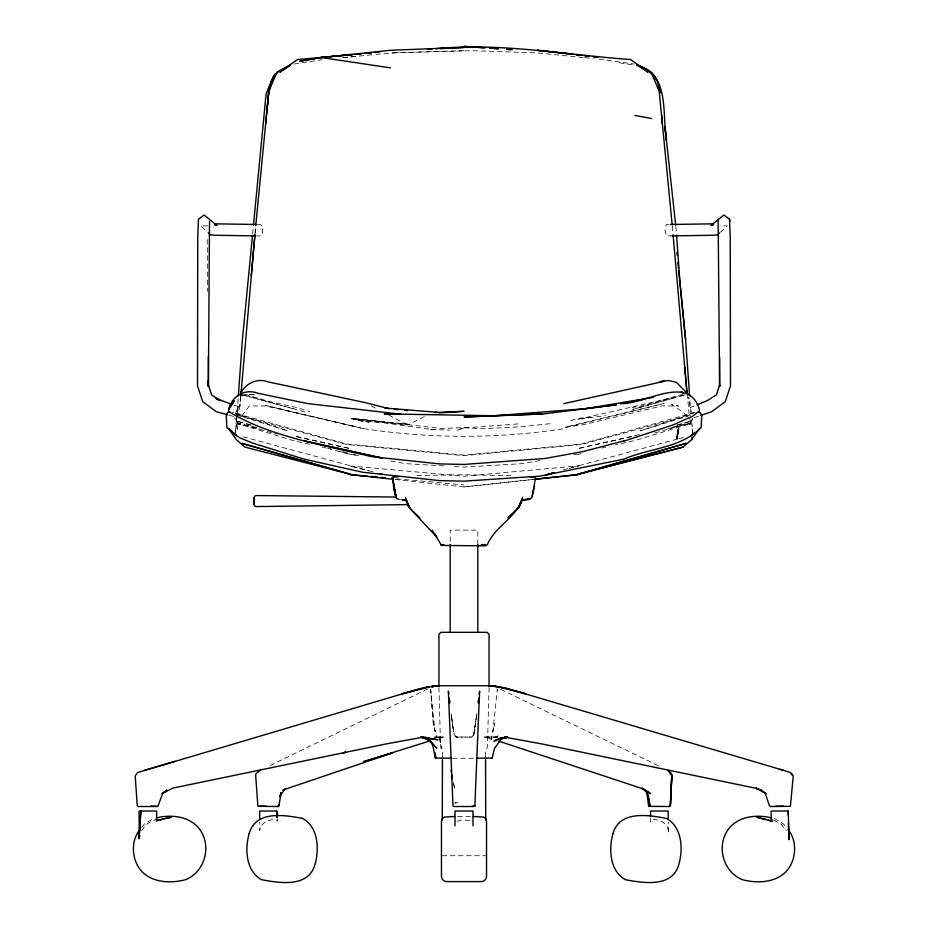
<?xml version="1.0" encoding="UTF-8"?>
<svg xmlns="http://www.w3.org/2000/svg" width="928" height="928" viewBox="0 0 928 928"><rect width="100%" height="100%" fill="white"/><g stroke="black" fill="none" stroke-linecap="round" stroke-linejoin="round"><path stroke-width="0.7" stroke-dasharray="4.64 3.48" d="M442.424 756.703L442.436 752.399L440.568 746.68L438.956 687.544M237.417 421.915L237.406 421.231L238.16 423.586L236.083 420.106L238.67 423.968L292.912 440.498L312.4 444.895M650.482 817.904L650.412 822.034L651.502 820.004C659.553 817.986 669.216 824.273 668.369 833.147L668.253 822.092M237.417 421.532L238.658 423.957L259.991 428.69M238.171 398.854L236.93 415.616M236.582 420.384L236.849 416.811M240.607 396.488L239.853 406.441L240.642 396.882M255.014 233.508L255.455 228.659M255.061 233.264L255.444 229.03M240.607 396.906L238.716 415.616M252.625 233.972L253.309 226.71M692.311 433.167L692.833 428.005L692.288 433.179M476.83 713.632L474.556 731.89L473.303 735.939L471.818 737.099L473.93 734.083L476.702 714.258M430.638 690.2L430.731 689.458L433.306 723.596L435.046 731.264L430.65 690.096L433.306 723.596L436.531 737.134M237.301 414.851L238.38 406.534L237.185 414.77M476.748 715.244L473.303 735.939L471.563 737.076L456.182 737.099L454.697 735.939L457.086 737.25L456.379 737.064L471.621 737.064M236.988 416.138L236.199 421.625L237.44 430.894L236.57 420.454L235.399 428.052L235.712 432.413M668.009 428.69L689.168 424.015L691.928 420.094L689.179 424.061L635.088 440.498L615.6 444.895M690.594 422.623L690.583 421.915M235.457 414.213L237.788 406.36L233.763 405.037M690.455 422.866L689.342 423.957L690.513 422.924L690.594 421.289L690.641 422.565L689.179 424.061M690.641 422.565L689.133 424.026L690.699 424.131L692.381 427.553L691.418 420.384M141.729 830.63C144.571 825.189 149.884 821.141 155.811 819.656M692.729 418.795L691.453 420.778L693.831 417.113M241.698 416.057L249.354 406L265.779 405.919L363.614 428.643C430.186 438.805 497.814 438.909 564.386 428.643L565.013 427.715L664.042 403.506L565.129 427.147L583.144 424.699L662.221 405.919L678.646 406L671.501 404.434L683.75 412.705L686.244 415.976M141.729 827.347L144.327 824.099L153.63 818.45M720.534 232.139L727.332 225.922L720.267 225.864M690.409 422.89L690.583 421.811M237.754 423.122L237.359 422.46L237.939 423.33M351.886 418.342L369.031 422.217L351.793 418.424L407.624 425.012L425.047 416.324M427.68 688.994L267.16 766.957M457.191 821.268L462.422 819.656L470.009 820.793M694.353 405.896L690.351 407.52L692.358 413.946M240.538 395.827L247.811 394.33M694.051 417.751L699.434 415.895M570.998 420.581L577.413 418.4L591.844 417.078M694.886 412.589L640.262 430.847L687.845 416.104M457.075 430.232L464.058 427.994L520.933 423.69M677.092 425.221L690.861 421.173L676.93 425.152M563.296 469.87L677.463 439.048M683.02 394.203L641.863 405.896L632.142 407.543M578.225 454.36L581.009 453.583M654.843 432.9L689.678 423.145L671.489 427.286M694.863 412.438L581.589 444.002L464 455.114L346.411 444.002L232.348 412.473M672.742 398.298L632.768 409.376L685.966 394.702L577.425 419.444L605.566 415.57M569.258 468.501L578.968 465.81L464 476.284L349.032 465.81L368.497 470.821M439.257 738.12L443.781 737.064L435.673 737.076M690.409 415.083L581.404 444.512L464 455.671L346.596 444.512L236.211 414.712M678.867 438.677L685.862 436.821M460.392 428.84L463.826 428.005M639.299 434.606L577.726 448.63L635.564 435.858M601.692 448.027L605.856 447.087M294.014 64.044L321.935 59.763M539.934 460.59L521.617 463.687L464 467.062L451.031 466.297M573.748 454.871L577.97 454.163M394.957 479.474L464 486.933L534.203 479.324M549.863 423.702L521.443 426.752L482.525 428.748L464.139 427.611L442.122 428.504L351.631 418.424L407.624 424.096L361.688 421.242L351.538 418.841M464 486.933L533.043 479.474M342.977 57.687L374.448 54.543M375.863 54.404L396.465 52.676M342.745 57.606L357.013 56.295M238.832 424.015L237.301 424.131L236.304 425.291L235.399 428.052L235.805 433.237M464 50.669L391.477 52.861L472.619 50.704L536.523 52.861L583.364 57.513M416.927 475.577L464 474.753L511.653 475.646M669.181 224.483L666.339 224.506L664.982 230.225L666.466 235.944L672.139 235.886M207.733 225.864L200.668 225.922L207.466 232.139M452.586 758.246L475.368 758.246M457.69 816.478L470.31 816.478M442.215 855.72L485.785 855.72M434.466 737.087L442.992 737.099L434.339 737.076M257.532 224.483L260.385 224.506L262.659 226.699L262.578 233.763L260.258 235.944L257.416 235.909M431.242 429.455L449.929 430.116M430.36 429.42L435.684 429.664M443.839 465.879L406.383 463.687L388.066 460.59M249.203 394.446L256.128 395.05M396.395 478.802L464 484.903M584.779 57.652L593.294 58.499M598.978 59.056L633.986 64.044M355.482 454.952L349.775 454.36L330.287 448.932M249.887 394.342L256.325 395.026M398.495 499.38L401 499.67M351.793 418.424L431.74 429.49M619.463 62.779L632.687 64.937M358.486 455.59L348.626 453.92L338.964 451.078M296.67 436.786L350.274 448.63L292.935 435.673M256.58 427.46L238.392 423.342L277.379 434.2M322.144 447.087L326.308 448.027M327.7 448.34L331.876 449.28M343.012 451.785L347.188 452.725M363.614 428.643L265.443 405.466L354.45 426.486M492.188 738.99L484.219 737.064L496.538 737.064L495.007 737.25L497.93 735.939L490.97 739.767L494.705 723.399L492.954 731.264L497.269 689.458L497.362 690.2L496.944 688.182M243.008 436.775L374.239 472.166M304.918 411.939L242.034 394.702L295.904 409.538M228.972 415.199L234.552 416.742M250.711 425.024L236.93 421.092L253.472 425.952M244.888 394.226L268.818 401.453L296.6 407.462L309.639 411.661M236.095 414.851L287.738 430.847L235.851 413.494M773.546 820.004L780.645 823.832L786.318 830.49M500.691 689.33L660.84 766.957M371.177 405.861L377.464 409.167M388.774 415.106L407.624 425.012M774.37 818.45L783.673 824.099L786.271 827.347M237.707 423.284L238.508 423.899M456.182 737.099L454.07 734.083L451.298 714.27M690.316 421.3L689.608 417.217M234.645 417.809L236.28 420.477M439.454 738.212L441.879 748.281L439.756 739.465M453.514 783.998L454.871 789.287L453.537 782.362M451.252 715.244L453.444 731.89L451.17 713.632M689.144 414.503L687.207 393.333M675.793 226.56L676.35 232.29M672.313 226.304L672.951 233.311M277.379 818.705L277.588 821.268L276.776 820.143C269.665 818.113 260.698 822.695 259.782 830.49L259.712 822.15M689.55 406.522L688.796 397.404L688.901 398.796M690.884 413.668L689.782 398.147M207.222 239.459L207.64 291.369M485.576 756.703L485.564 752.399L487.432 746.68L489.044 687.544M477.816 544.516L477.816 530.12L450.184 530.12L450.184 544.516M458.049 802.755L454.697 803.022L458.049 802.755M497.663 737.099L484.149 737.076L497.663 737.099"/><path stroke-width="1.39" d="M405.478 497.443L408.877 507.071L407.659 504.612L256.116 506.584L254.701 505.992L254.11 504.577L254.133 497.663M442.285 819.842L442.424 758.141M719.664 357.268L719.618 386.512L719.618 385.05L716.428 394.806L707.693 400.467L697.021 404.817M208.336 380.41L208.382 386.512L209.508 221.305M650.505 816.536L650.609 811.026L668.148 811.026L668.23 819.32M238.345 396.024L242.405 339.741L252.486 235.399M240.944 391.593L241.141 392.15L254.922 234.738M251.233 275.651L254.887 234.912M253.448 225.284L266.104 93.809L273.69 75.609L277.959 72.326M265.652 123.633L268.749 92.046L255.734 225.782M267.264 107.114L268.795 91.408L276.962 72.001L290.452 64.856M534.482 479.312L577.645 474.649L686.047 443.352L577.135 474.417L682.892 447.145L691.615 439.663L691.928 437.03M478.396 700.988L478.744 698.181M479.266 693.97L479.614 691.151L474.858 806.038M478.384 702.763L478.929 698.598M478.291 702.937L478.883 698.691M443.804 544.643L441.264 544.597L441.102 545.42L485.425 545.85L487.432 544.585C495.042 525.77 517.778 517.186 522.557 497.234M532.196 496.225L534.482 486.237M139.78 835.629L138.991 838.761L140.847 811.026L139.2 837.926L139.107 811.026L156.646 811.026L156.6 819.633M476.783 758.246L492.258 758.025L494.485 748.281L502.083 738.212M270.118 87.29L268.494 92.707L270.883 82.035L275.477 73.637L272.89 79.622M435.128 752.701L435.22 758.025L451.321 758.246M492.536 757.329L491.585 758.246M529.482 476.551L535.607 477.363L531.964 497.512L529.552 499.334L522.081 499.914L518.172 508.15L508.126 517.905L518.601 507.697L522.081 499.914L529.563 498.962M518.601 507.697L522.046 499.914L529.552 499.334M518.497 507.802L522.081 499.914M686.72 392.614L686.871 391.094M699.492 428.539L691.662 439.617M241.234 392.416C246.268 382.962 257.845 377.858 267.995 381.86L364.901 402.555L389.18 408.714M140 829.516C131.788 839.469 131.59 854.096 137.414 865.325C146.763 882.482 168.641 884.21 185.658 879.64C203.626 872.482 210.969 849.503 201.875 832.764C193.094 816.64 172.736 813.833 156.403 817.928M285.186 788.696L279.606 796.665L281.149 792.477L278.818 806.513L257.903 806.328L255.652 775.077L255.966 773.685L260.35 770.275M719.56 233.032L717.622 234.807L713.064 235.271L672.139 235.886M691.453 435.325L694.666 432.448M700.791 415.431L711.567 411.73L725.278 401.72L730.487 385.781L730.255 238.136L729.559 219.217L723.875 215.029L710.906 225.562L713.586 224.692M667.893 770.391L671.918 774.671L670.341 805.771L669.459 806.513L648.637 806.328L646.851 792.477L648.069 795.528M290.58 65.296L279.827 72.129L297.424 59.52L333.976 56.376M473.083 806.513L475.032 805.771L473.083 806.513L453.815 806.513L452.968 805.771L448.386 691.151L448.734 693.97M432.019 687.404L433.295 686.778M783.151 806.119L775.39 806.328M409.642 507.57L405.849 499.531L409.979 508.266M282.657 790.099L392.161 753.026L363.509 761.679L429.513 741.043M623.442 441.345L673.635 424.722L692.624 416.162L699.352 410.988L699.422 409.457C688.472 373.044 643.719 405.211 620.438 403.576L644.183 399.237M790.354 772.525L792.152 774.81L790.354 772.525L784.056 770.507L505.099 687.868L488.836 685.711L439.164 685.711L427.495 686.906L417.554 689.33L137.646 772.525L135.21 775.936L137.24 805.771L138.144 806.513L157.841 806.513L162.702 793.266L166.959 790.099L162.052 793.695L172.91 788.092L386.048 743.954L423.667 737.064L421.138 737.087M175.183 761.262L144.339 770.391M553.807 472.654L545.676 475.043L554.004 472.735M500.807 739.024L507.256 737.25L500.679 738.816M232.093 413.679C274.468 437.807 324.603 445.022 371.351 456.646L439.385 463.896L464 464.441L545.107 458.478L583.248 451.518L623.697 440.951M577.146 474.452L683.043 447.099M163.061 819.146L156.101 820.793L171.402 817.162L165.834 818.484M563.69 403.657L668.102 380.457L676.384 382.278L687.207 393.333M500.76 738.874L507.488 737.377M352.35 54.555L321.1 57.501L299.883 61.202L321.1 57.501L390.723 50.263L464 47.432L440.127 48.708M650.505 806.038L648.637 806.328M231.142 412.995L228.648 410.988L228.578 409.457L234.25 400.687L228.729 409.364C231.64 396.395 244.922 388.252 257.636 393.194L307.562 403.576L401.047 414.224L384.18 413.9L494.148 415.744L543.182 413.946L464 416.997L494.148 415.744L585.208 408.738L653.637 397.277M585.208 408.738L616.482 404.782L544.353 413.807M535.63 479.161L577.645 474.649M355.192 54.288L360.864 53.754M365.133 53.348L370.817 52.815M375.074 52.409L379.332 52.003M336.841 56.121L343.986 55.494M346.852 55.251L352.57 54.74M358.289 54.242L361.154 53.998M368.3 53.36L371.165 53.116M430.963 686.418L439.164 685.711M431.706 49.033L427.483 49.37L431.706 49.149M435.916 48.685C500.888 42.433 565.825 54.926 630.564 59.52L648.138 72.129L637.408 65.296M439.153 412.925L464.035 411.313L435.383 412.484M398.53 476.551L392.393 477.363L395.769 496.004M229.796 412.02L228.276 412.102L227.232 413.238L226.258 415.964L226.896 427.553L235.608 435.232L240.132 437.981L252.973 443.178L304.129 459.14L362.523 472.224L439.454 480.623L464 481.156L540.282 476.099L623.871 459.14C649.02 448.166 681.001 448.247 701.104 427.553L701.742 415.964L700.768 413.238L698.946 412.044M772.015 819.633L771.214 819.656L771.122 811.026L788.232 811.026L789.09 839.689L788.336 823.391M713.064 223.845L670.608 224.472M421.242 737.087L438.004 739.767L421.405 737.076M157.435 806.328L151.368 806.038M266.719 806.328L259.921 806.038M471.807 806.328L474.069 806.328M277.263 817.429L276.73 811.026L259.631 811.026L259.689 819.366M454.882 816.478L444.083 817.092L442.064 819.099L441.461 821.489L441.461 876.589L442.064 878.978L444.083 880.997L446.472 881.6L481.528 881.6L483.917 880.997L485.936 878.978L486.539 876.589L486.539 821.489L485.936 819.099L483.917 817.092L473.118 816.478M507.709 737.076L504.333 737.064L542.068 743.978L755.09 788.092L761.041 790.099L765.948 793.695L755.879 788.127L761.041 790.099L765.298 793.266L769.068 804.878L770.368 806.513L790.412 806.328L793.243 776.191L791.92 774.01M256.105 224.46L214.936 223.845M255.989 235.898L214.936 235.271L210.378 234.819L208.44 233.032M485.274 47.827L464 46.4L483.964 47.78M489.52 48.117L498.034 48.685M506.537 49.265L512.21 49.648M489.671 48.175L498.22 48.766M506.781 49.358L511.061 49.648M384.714 408.03L437.262 412.287M352.246 474.811L241.918 443.375L350.865 474.417L244.957 447.099L236.385 439.663L228.508 428.539M368.01 476.238L350.355 474.649L393.518 479.312M370.504 476.47L377.696 477.12M380.909 477.398L385.201 477.792M394.319 409.248L398.182 409.642M404.84 410.338L407.496 410.617M571.938 54.079L537.277 50.263L573.144 54.369M576.01 54.694L580.313 55.193M584.617 55.68L588.92 56.179L584.756 55.599M593.224 56.666L596.101 56.991M576.207 54.59L581.914 55.262M593.317 56.62L597.586 57.13M321.1 57.501L390.491 67.872M771.597 817.928C755.264 813.833 734.906 816.64 726.125 832.764C717.031 849.503 724.374 872.482 742.342 879.64C759.359 884.21 781.237 882.482 790.586 865.325C796.41 854.096 796.212 839.469 788 829.516M634.984 115.408L651.526 118.54M398.483 499.229L396.766 498.556M420.744 737.25L426.01 738.502M426.242 738.479L422.472 737.516L430.557 741.147L436.798 748.281L426.578 738.27C434.629 741.669 432.819 751.378 435.742 758.025L436.415 758.246L435.093 754.592M765.832 819.563L756.598 817.162L772.421 821.268L768.465 820.248M227.58 414.816L216.433 411.73L202.722 401.72L197.513 385.781L197.745 238.136L198.441 219.217L204.125 215.029L217.094 225.562L214.867 224.843M780.1 769.358L783.661 770.391M498.464 741.043L639.543 787.71L645.343 790.099L650.609 793.695L641.909 788.092L645.343 790.099M231.084 404.144L215.331 398.135L220.226 400.71L211.572 394.806L208.382 385.05M636.504 65.088C670.434 73.173 661.826 114.643 666.513 140.476L664.97 126.684L675.654 225.133M683.275 392.788L681.256 391.778L683.31 393.089M649.716 72.152C657.314 75.493 658.497 85.678 660.237 92.777L658.451 87.998M650.041 72.326L652.512 73.602L655.11 79.622M637.548 64.856L651.038 72.001L659.205 91.408L662.348 123.633M236.072 434.919L236.547 435.325L233.334 432.448M228.984 428.55L232.023 431.276M409.515 507.871L419.874 517.905M410.454 508.996L436.775 537.034L434.49 533.612M642.814 788.696L647.442 793.266L649.809 804.866L648.394 796.665M688.68 394.11L690.316 396.244M432.204 530.201L441.055 544.597M409.48 507.372L407.636 504.368L409.236 507.129M254.11 504.577L254.11 497.57L254.713 496.144L256.116 495.564L395.954 497.048L392.393 477.363L396.07 497.559L393.344 485.414M408.877 507.071L405.954 500.122M435.464 757.329L435.742 758.025M394.342 490.042L394.017 488.476M395.398 494.972L394.446 490.68M396.036 497.512L393.53 486.295M729.918 221.386L729.559 219.217M718.133 219.136L719.618 386.164M449.117 698.691L449.709 702.937M449.071 698.61L449.616 702.763M449.256 698.181L449.604 700.988M451.147 769.892L451.449 772.409M451.739 774.926L452.168 778.696M676.941 252.439L677.22 255.304M677.927 262.45L678.496 268.18M678.786 271.034L685.595 339.741L689.585 395.247M661.49 114.782L672.185 224.947M685.595 339.729L679.957 282.553L676.558 235.155M673.078 234.738L686.929 392.161L684.771 367.372M788.232 811.026L788.266 815.144M276.73 811.026L276.764 817.545M485.576 758.141L485.715 819.842M208.336 356.085L208.382 386.164M489.044 686.105L489.044 634.311L487.038 632.316L440.962 632.316L438.956 634.311L438.956 686.105M477.816 544.516L477.816 632.316M473.002 825.885L473.002 811.026L454.998 811.026L454.998 825.885M450.184 544.516L450.184 632.316M278.968 804.82L277.924 806.513L278.968 804.82M671.791 775.46L670.364 805.771L671.791 775.46L670.503 772.525L668.125 770.507L671.791 775.46M240.99 392.788L240.758 395.514L240.99 392.788M678.554 428.806L676.872 438.445L678.554 428.806M249.203 833.495C244.737 849.05 245.816 870.696 261.348 879.64C279.224 883.027 308.444 888.015 314.952 864.583C319.418 849.027 318.339 827.382 302.806 818.45C284.931 815.062 255.71 810.063 249.203 833.495M613.048 833.495C608.582 849.05 609.661 870.696 625.194 879.64C643.069 883.027 672.29 888.015 678.797 864.583C683.263 849.027 682.184 827.382 666.652 818.45C648.776 815.062 619.556 810.063 613.048 833.495M522.232 499.102L517.986 508.347L522.232 499.102M501.329 737.783L493.963 741.147L501.932 737.516L501.329 737.783M345.529 752.156L342.78 753.014L345.529 752.156M419.862 689.063L402.334 693.738L429.2 686.906L419.862 689.063M663.81 380.886L659.959 381.907L663.787 380.932M434.42 686.117L432.912 686.268L434.42 686.152M485.367 544.632L481.446 544.655L485.367 544.632M494.798 686.268L488.836 685.711L500.505 686.906L494.798 686.268M404.759 500.111L402.253 499.821L404.759 500.111M382.266 458.119L304.303 440.951L382.266 458.119M508.138 689.063L498.8 686.906L525.666 693.738L508.138 689.063M426.068 737.516L425.012 737.25L432.019 739.384L426.068 737.516M382.394 474.394L379.61 473.686L382.394 474.394"/></g></svg>
